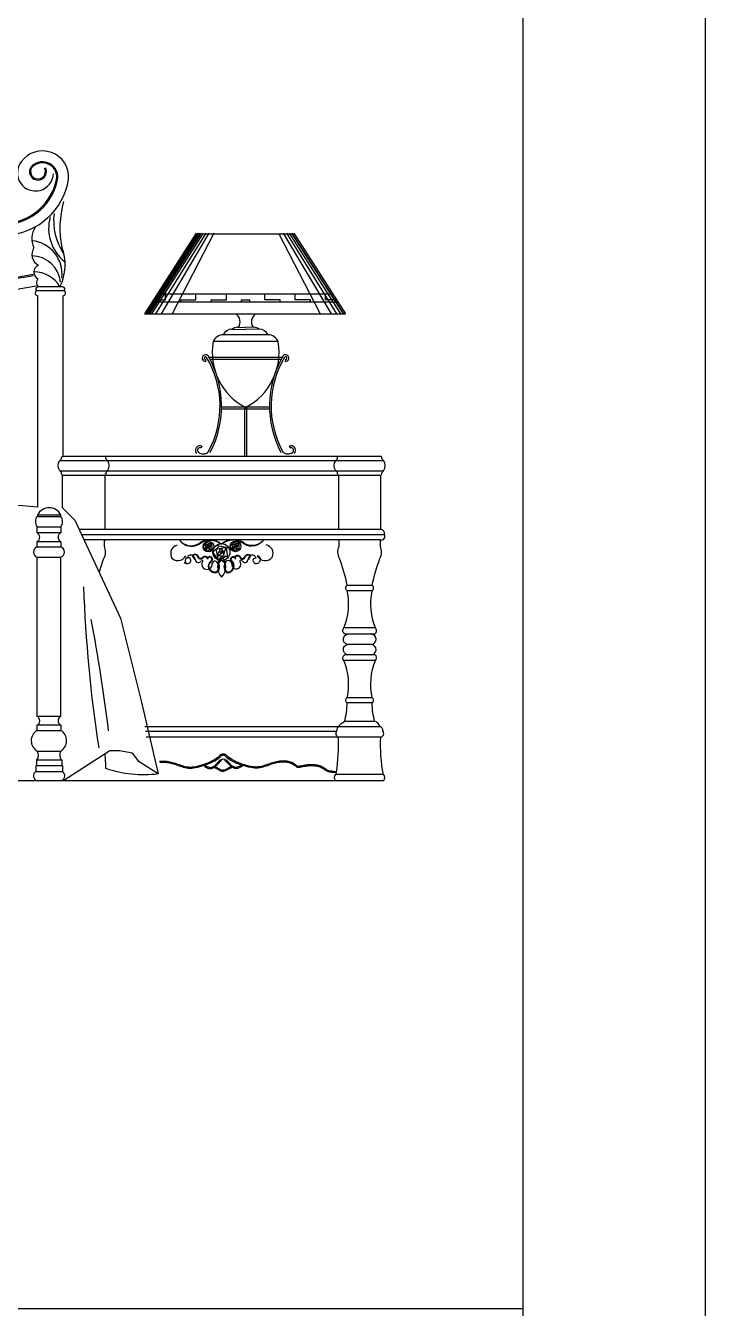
# Model space of a CAD drawing. Header units: inches. Extents: x 6.7 to 49.2, y 11 to 35.8.
# Drawn here: x 47.953 to 49.21, y 26.101 to 28.474 of the extents above; entities that cross this region are included whole.
import ezdxf

# ---------------------------------------------------------------- set-up
doc = ezdxf.new("R2010")
doc.units = ezdxf.units.IN
doc.header["$MEASUREMENT"] = 0
for name, color, linetype in [('02', 2, 'Continuous'), ('1', 1, 'Continuous'), ('4', 4, 'Continuous'), ('kadrbm', 4, 'Continuous')]:
    doc.layers.add(name, color=color, linetype=linetype)

# ---------------------------------------------------------------- blocks, each defined once
blk = doc.blocks.new('kadrbm')
at = {"layer": 'kadrbm', "color": 4}
blk.add_lwpolyline([(0, 0), (0, 24.7972), (21, 24.7972), (21, 0), (0, 0)], close=True, dxfattribs=at)
blk.add_lwpolyline([(20.6631, 0.3257), (20.6631, 24.4603), (0.3369, 24.4603), (0.3369, 0.3257), (20.6631, 0.3257)], dxfattribs=at)

msp = doc.modelspace()

# ---------------------------------------------------------------- linework, layer by layer
at = {"layer": '02'}
for p, q in [((48.2677, 28.0902), (48.1722, 27.9405)), ((48.2702, 28.0902), (48.1745, 27.9401)), ((48.272, 28.0902), (48.1765, 27.9405)), ((48.2746, 28.0902), (48.1792, 27.9405)), ((48.2773, 28.0902), (48.1819, 27.9405)), ((48.2808, 28.0902), (48.1854, 27.9405)), ((48.2856, 28.0902), (48.193, 27.9405)), ((48.2915, 28.0902), (48.2031, 27.9405)), ((48.3003, 28.0902), (48.2235, 27.9405)), ((48.2677, 28.0887), (48.4495, 28.0887)), ((48.4202, 28.0902), (48.497, 27.9405)), ((48.429, 28.0902), (48.5174, 27.9405)), ((48.435, 28.0902), (48.5275, 27.9405)), ((48.4397, 28.0902), (48.5351, 27.9405)), ((48.4442, 28.0902), (48.5396, 27.9405)), ((48.4451, 28.0902), (48.5405, 27.9405)), ((48.4485, 28.0902), (48.544, 27.9405)), ((48.0237, 27.9835), (47.9727, 27.9835)), ((48.0215, 27.9909), (47.9749, 27.9909)), ((48.1866, 27.9629), (48.5297, 27.9629)), ((48.1961, 27.9779), (48.5201, 27.9779)), ((48.367, 27.9629), (48.367, 27.9665)), ((48.3951, 27.9665), (48.3951, 27.9779)), ((48.4232, 27.9665), (48.3951, 27.9665)), ((48.4232, 27.9629), (48.4232, 27.9665)), ((48.4513, 27.9665), (48.4513, 27.9779)), ((48.4794, 27.9665), (48.4513, 27.9665)), ((48.4794, 27.9629), (48.4794, 27.9665)), ((48.5074, 27.9665), (48.5074, 27.9779)), ((48.5274, 27.9665), (48.5074, 27.9665)), ((48.1722, 27.9405), (48.544, 27.9405)), ((48.3341, 27.9122), (48.3594, 27.912)), ((48.3446, 27.9159), (48.3594, 27.9158)), ((48.3743, 27.9159), (48.3594, 27.9158)), ((48.3848, 27.9122), (48.3594, 27.912)), ((48.4192, 27.8898), (48.2996, 27.8898)), ((48.3181, 27.9023), (48.4008, 27.9023)), ((48.2855, 27.8565), (48.2859, 27.8527)), ((48.2913, 27.8606), (48.4273, 27.8606)), ((48.2934, 27.8569), (48.4252, 27.8569)), ((48.4331, 27.8565), (48.4328, 27.8527)), ((48.3149, 27.7651), (48.4037, 27.7651)), ((48.315, 27.7689), (48.4036, 27.7689)), ((48.3575, 27.7686), (48.3575, 27.6774)), ((48.3612, 27.7685), (48.3612, 27.6774)), ((48.2786, 27.6961), (48.2771, 27.6927)), ((48.44, 27.6961), (48.4415, 27.6927)), ((48.0157, 27.6694), (48.6146, 27.6694)), ((48.0157, 27.6504), (48.6146, 27.6504)), ((48.021, 27.6424), (48.6093, 27.6424)), ((47.9737, 27.5658), (48.0176, 27.5658)), ((47.9746, 27.5687), (48.0176, 27.5687)), ((47.9734, 27.5359), (48.0178, 27.5359)), ((47.9737, 27.5467), (48.0176, 27.5467)), ((48.0514, 27.5424), (48.6093, 27.5424)), ((48.0561, 27.5324), (48.6163, 27.5324)), ((47.9737, 27.5197), (48.0176, 27.5197)), ((47.9737, 27.5096), (48.0176, 27.5096)), ((48.6087, 27.5224), (48.0608, 27.5224)), ((48.2871, 27.5009), (48.2809, 27.5106)), ((48.2811, 27.5103), (48.2885, 27.5175)), ((48.2844, 27.5135), (48.2959, 27.5158)), ((48.2844, 27.5135), (48.2871, 27.5009)), ((48.2852, 27.5182), (48.2992, 27.5151)), ((48.2859, 27.5064), (48.2902, 27.5147)), ((48.2859, 27.5064), (48.2935, 27.5098)), ((48.2902, 27.5147), (48.2938, 27.5093)), ((48.2959, 27.5158), (48.2927, 27.5057)), ((48.2962, 27.5158), (48.2977, 27.503)), ((48.2993, 27.5002), (48.3111, 27.5117)), ((48.3046, 27.5054), (48.3229, 27.5091)), ((48.3058, 27.5129), (48.3283, 27.5079)), ((48.3229, 27.5091), (48.3178, 27.4929)), ((48.3233, 27.509), (48.3258, 27.4886)), ((48.3369, 27.5014), (48.3307, 27.511)), ((48.3309, 27.5107), (48.3383, 27.5179)), ((48.3342, 27.514), (48.3457, 27.5163)), ((48.3342, 27.514), (48.3369, 27.5014)), ((48.335, 27.5187), (48.349, 27.5155)), ((48.3357, 27.5068), (48.34, 27.5151)), ((48.3357, 27.5068), (48.3433, 27.5102)), ((48.34, 27.5151), (48.3436, 27.5098)), ((48.3457, 27.5163), (48.3425, 27.5061)), ((48.346, 27.5162), (48.3475, 27.5035)), ((47.9737, 27.4904), (48.0176, 27.4904)), ((48.2859, 27.5064), (48.2974, 27.5052)), ((48.2974, 27.5052), (48.2871, 27.5009)), ((48.3088, 27.4852), (48.2989, 27.5007)), ((48.3046, 27.5054), (48.3088, 27.4852)), ((48.307, 27.4939), (48.3137, 27.5072)), ((48.307, 27.4939), (48.3191, 27.4994)), ((48.307, 27.4939), (48.3253, 27.4921)), ((48.315, 27.4847), (48.308, 27.4781)), ((48.315, 27.4862), (48.3086, 27.4802)), ((48.3253, 27.4921), (48.3088, 27.4852)), ((48.3137, 27.5072), (48.3196, 27.4987)), ((48.3213, 27.4802), (48.315, 27.4862)), ((48.322, 27.4781), (48.315, 27.4847)), ((48.3357, 27.5068), (48.3472, 27.5057)), ((48.3472, 27.5057), (48.3369, 27.5014)), ((48.5936, 27.4382), (48.5472, 27.4382)), ((48.5935, 27.4283), (48.5473, 27.4283)), ((48.5998, 27.3595), (48.541, 27.3595)), ((48.597, 27.3481), (48.5438, 27.3481)), ((48.593, 27.329), (48.5478, 27.329)), ((48.5998, 27.2994), (48.541, 27.2994)), ((48.5979, 27.31), (48.5429, 27.31)), ((48.5935, 27.2305), (48.5473, 27.2305)), ((48.5936, 27.2207), (48.5472, 27.2207)), ((47.9734, 27.1963), (48.0178, 27.1963)), ((47.9737, 27.1801), (48.0176, 27.1801)), ((48.5983, 27.1862), (48.5424, 27.1862)), ((47.9737, 27.17), (48.0176, 27.17)), ((48.1741, 27.1688), (48.5274, 27.1688)), ((48.6095, 27.1574), (48.1757, 27.1574)), ((47.9737, 27.1318), (48.0176, 27.1318)), ((47.9714, 27.1048), (48.0205, 27.1048)), ((47.9727, 27.1156), (48.0192, 27.1156)), ((48.3011, 27.1034), (48.312, 27.1147)), ((48.3034, 27.1029), (48.3175, 27.1175)), ((48.312, 27.1147), (48.3175, 27.1175)), ((48.3185, 27.1175), (48.324, 27.1147)), ((48.3326, 27.1029), (48.3185, 27.1175)), ((48.3349, 27.1034), (48.324, 27.1147)), ((47.9714, 27.0939), (48.0205, 27.0939)), ((48.6143, 27.0882), (48.5265, 27.0882))]:
    msp.add_line(p, q, dxfattribs=at)
for points in [[(47.1596, 28.0929, -1.128329), (47.1802, 28.0956, -0.591946), (47.1448, 28.0803, -0.177266), (47.1433, 28.1094, -0.137366), (47.1746, 28.1462, -0.18565), (47.3381, 28.1884, -0.01702), (47.7815, 28.111, 0.114182), (47.9161, 28.1064, 0.351273), (48.0122, 28.1923, 0.733847), (47.9613, 28.2112, 1.630344), (47.9894, 28.2112)], [(47.0747, 28.0263, 0.07755), (47.2327, 28.0529, -0.13035), (47.6966, 28.0194, 0.110529), (47.9668, 28.0119, 0.080733)], [(48.341, 27.9405, -0.414467), (48.3456, 27.916, -0.414467)], [(48.2365, 27.5224, 0.364208), (48.2722, 27.5153, -0.39192), (48.315, 27.5143)], [(48.2433, 27.5163, 0.311736), (48.2728, 27.5144, -0.36627), (48.315, 27.5143)], [(48.3866, 27.5163, -0.274785), (48.3577, 27.5153, 0.39192), (48.315, 27.5143)], [(48.3922, 27.5224, -0.402096), (48.3572, 27.5144, 0.36627), (48.315, 27.5143)], [(48.3077, 27.4797, -0.379962), (48.3048, 27.4628, -0.844512), (48.2971, 27.4833, 1.004936), (48.289, 27.4897, 0.467342), (48.2801, 27.4902, -0.648499), (48.2721, 27.4912, 0.555304), (48.261, 27.4941)], [(48.3086, 27.4802, -0.385418), (48.3052, 27.4618, -0.846063), (48.2964, 27.4842, 1.311813), (48.289, 27.4869, 0.622182), (48.281, 27.4896, -0.639998), (48.2711, 27.4909, 0.555304), (48.2618, 27.4933)], [(48.3213, 27.4802, 0.385418), (48.3247, 27.4618, 0.718106), (48.3335, 27.4842, -1.311813), (48.3409, 27.4869, -1.163865), (48.349, 27.4896, 0.639998), (48.3588, 27.4909, -0.555304), (48.3681, 27.4933)], [(48.3222, 27.4797, 0.377899), (48.3251, 27.4629, 0.711148), (48.3327, 27.4834, -0.849148), (48.3397, 27.4908, -0.74127), (48.35, 27.49, 0.624831), (48.3578, 27.4912, -0.555304), (48.3689, 27.4941)], [(48.3518, 27.1059, -0.021705), (48.3507, 27.1048, -0.094826), (48.3477, 27.103, -0.030679), (48.3437, 27.1017, -0.046778), (48.3412, 27.1013, -0.177054), (48.3379, 27.1023, 0.274127), (48.3326, 27.1029, 0.009052), (48.3309, 27.1021, 0.007283), (48.3289, 27.1011, 0.011261), (48.3263, 27.0996, -0.008001), (48.3227, 27.0975, -0.077208), (48.3201, 27.0966, -0.018804), (48.3179, 27.0962, -0.044965)]]:
    msp.add_lwpolyline(points, format="xyb", dxfattribs=at)
for points in [[(48.2882, 27.5109), (48.292, 27.512), (48.2905, 27.5084)], [(48.338, 27.5113), (48.3418, 27.5124), (48.3403, 27.5089)], [(48.3107, 27.5012), (48.3167, 27.503), (48.3142, 27.4972)]]:
    msp.add_lwpolyline(points, close=True, dxfattribs=at)
for points in [[(48.2003, 27.1129), (48.2018, 27.1131), (48.2042, 27.1133), (48.2066, 27.1134), (48.2091, 27.1133), (48.2115, 27.1132), (48.214, 27.1129), (48.2165, 27.1125), (48.2191, 27.112), (48.2216, 27.1115), (48.2241, 27.1108), (48.2266, 27.1101), (48.2292, 27.1093), (48.2317, 27.1084), (48.2343, 27.1075), (48.2368, 27.1066), (48.2394, 27.1057), (48.2421, 27.1048), (48.2448, 27.104), (48.2475, 27.1033), (48.2504, 27.1028), (48.2534, 27.1024), (48.2565, 27.1022), (48.2597, 27.1023), (48.2631, 27.1026), (48.2667, 27.1031), (48.2704, 27.1038), (48.2744, 27.1048), (48.2785, 27.1061), (48.2829, 27.1076), (48.2875, 27.1095), (48.2923, 27.1115), (48.2971, 27.1139), (48.3018, 27.1164), (48.3063, 27.1191), (48.3091, 27.1209)], [(48.5275, 27.0933), (48.5264, 27.0934), (48.5219, 27.0938), (48.5184, 27.0943), (48.5156, 27.0948), (48.5134, 27.0954), (48.5117, 27.096), (48.5102, 27.0967), (48.5089, 27.0975), (48.5076, 27.0983), (48.5063, 27.0992), (48.5048, 27.1001), (48.5033, 27.101), (48.5017, 27.1019), (48.5001, 27.1028), (48.4983, 27.1036), (48.4963, 27.1043), (48.4943, 27.1049), (48.4921, 27.1054), (48.4898, 27.1058), (48.4874, 27.1061), (48.485, 27.1063), (48.4825, 27.1064), (48.4799, 27.1064), (48.4773, 27.1062), (48.4747, 27.106), (48.4722, 27.1057), (48.4697, 27.1054), (48.4673, 27.105), (48.4651, 27.1046), (48.4631, 27.1043), (48.4613, 27.1039), (48.4598, 27.1036), (48.4586, 27.1034), (48.4577, 27.1032), (48.457, 27.1031), (48.4565, 27.1032), (48.456, 27.1033), (48.4555, 27.1036), (48.4549, 27.1039), (48.4542, 27.1045), (48.4533, 27.1052), (48.4523, 27.1059), (48.4511, 27.1068), (48.4497, 27.1078), (48.4481, 27.1087), (48.4465, 27.1096), (48.4447, 27.1105), (48.4427, 27.1112), (48.4407, 27.1119), (48.4385, 27.1124), (48.4363, 27.1128), (48.434, 27.1131), (48.4316, 27.1133), (48.4292, 27.1134), (48.4268, 27.1133), (48.4243, 27.1132), (48.4218, 27.1129), (48.4193, 27.1125), (48.4168, 27.112), (48.4143, 27.1115), (48.4117, 27.1108), (48.4092, 27.1101), (48.4067, 27.1093), (48.4041, 27.1084), (48.4016, 27.1075), (48.399, 27.1066), (48.3964, 27.1057), (48.3938, 27.1048), (48.3911, 27.104), (48.3883, 27.1033), (48.3854, 27.1028), (48.3825, 27.1024), (48.3794, 27.1022), (48.3761, 27.1023), (48.3727, 27.1026), (48.3692, 27.1031), (48.3654, 27.1038), (48.3615, 27.1048), (48.3573, 27.1061), (48.3529, 27.1076), (48.3483, 27.1095), (48.3436, 27.1115), (48.3388, 27.1139), (48.3341, 27.1164), (48.3295, 27.1191), (48.3267, 27.121)]]:
    msp.add_lwpolyline(points, dxfattribs=at)
for centre, radius in [((48.2908, 27.5101), 0.00986), ((48.3147, 27.4999), 0.0158), ((48.3406, 27.5105), 0.00986)]:
    msp.add_circle(centre, radius, dxfattribs=at)
for centre, radius, start, end in [((48.1133, 28.1133), 0.1091, 173.0252, 214.5727), ((48.0017, 28.0797), 0.0378, 144.5851, 205.9949), ((48.0734, 28.0989), 0.0783, 164.3903, 231.4749), ((47.9871, 28.0508), 0.0229, 147.3425, 241.7545), ((47.958, 28.0145), 0.0619, 353.4091, 83.85), ((47.9635, 27.9945), 0.0536, 5.1201, 89.3814), ((47.9819, 28.0177), 0.0141, 113.7843, 240.7576), ((47.9681, 27.9628), 0.0555, 30.354, 90.2956), ((47.9828, 27.9984), 0.0104, 138.4563, 226.7335), ((48.3878, 27.926), 0.0176, 124.349, 214.3986), ((48.3341, 27.8944), 0.0178, 90, 153.8109), ((48.3435, 27.9023), 0.0136, 85.27, 133.6097), ((48.3754, 27.9023), 0.0136, 46.3903, 94.73), ((48.3848, 27.8944), 0.0178, 26.1891, 90), ((48.4121, 27.8692), 0.1145, 169.9962, 242.6044), ((48.3185, 27.8818), 0.0204, 90.9754, 159.1082), ((48.3067, 27.8692), 0.1145, 297.3956, 10.0038), ((48.4004, 27.8818), 0.0204, 20.8918, 89.0246), ((48.2853, 27.8589), 0.00616, 32.0735, 275.454), ((48.4334, 27.8589), 0.00616, 264.546, 147.9265), ((48.2853, 27.8589), 0.00242, 32.0735, 275.454), ((48.1365, 27.7702), 0.1756, 331.461, 30.8136), ((48.1297, 27.77), 0.1853, 332.3858, 29.8079), ((48.5889, 27.77), 0.1853, 150.1921, 207.6142), ((48.5821, 27.7702), 0.1756, 149.1864, 208.539), ((48.4334, 27.8589), 0.00242, 264.546, 147.9265), ((48.2752, 27.6883), 0.00849, 66.2695, 227.016), ((48.2752, 27.6883), 0.00475, 66.2695, 227.016), ((48.2807, 27.6941), 0.0127, 226.9126, 322.2806), ((48.4379, 27.6941), 0.0127, 217.7194, 313.0874), ((48.4434, 27.6883), 0.00849, 312.984, 113.7305), ((48.4434, 27.6883), 0.00475, 312.984, 113.7305), ((48.2361, 27.4975), 0.0153, 102.3075, 202.2541), ((48.3938, 27.4975), 0.0164, 337.6543, 77.7398), ((48.2343, 27.5003), 0.0162, 213.9541, 334.036), ((48.2529, 27.4844), 0.00525, 294.5543, 231.8654), ((48.258, 27.4876), 0.00682, 61.3828, 175.1686), ((48.2542, 27.4832), 0.0115, 11.2151, 55.421), ((48.2542, 27.4832), 0.0126, 10.7182, 55.6939), ((48.2717, 27.4855), 0.00517, 179.3764, 343.0099), ((48.2789, 27.4831), 0.00129, 308.3083, 157.0944), ((48.3365, 27.4733), 0.0291, 138.5084, 222.4366), ((48.2935, 27.4733), 0.0291, 317.5634, 41.4916), ((48.3511, 27.4831), 0.00237, 22.7781, 231.7614), ((48.3582, 27.4855), 0.00517, 196.9901, 0.6236), ((48.3757, 27.4832), 0.0126, 124.3061, 169.2818), ((48.3757, 27.4832), 0.0115, 124.579, 168.7849), ((48.3719, 27.4876), 0.00682, 4.8314, 118.6172), ((48.3771, 27.4844), 0.00417, 67.3225, 245.5124), ((48.3956, 27.5003), 0.0162, 205.964, 326.0459), ((48.38, 27.4864), 0.0069, 308.314, 81.8112), ((48.2517, 27.4895), 0.0105, 234.8723, 288.7795), ((48.2879, 27.4774), 0.00952, 150.4027, 7.2659), ((48.3027, 27.4779), 0.0053, 2.9613, 174.7521), ((48.3273, 27.4779), 0.00638, 5.1857, 177.044), ((48.342, 27.4774), 0.00844, 172.6816, 29.6113), ((48.3783, 27.4895), 0.0105, 251.2205, 305.1277), ((50.533, 27.5181), 2.4746, 181.906, 188.8437), ((45.0784, 26.8033), 3.0495, 6.8891, 10.8089), ((48.251, 27.2051), 0.1045, 288.2789, 304.6932), ((48.3442, 27.0911), 0.046, 131.8966, 139.6056), ((48.2917, 27.1415), 0.0293, 310.1589, 321.8024), ((48.3178, 27.1114), 0.0146, 70.5221, 107.2026), ((48.3179, 27.1121), 0.0118, 73.9401, 106.0599), ((48.3442, 27.1415), 0.0293, 218.1976, 229.9306), ((48.2917, 27.0911), 0.046, 40.3944, 47.7643), ((48.3848, 27.2051), 0.1045, 235.3068, 251.7211)]:
    msp.add_arc(centre, radius, start, end, dxfattribs=at)
at = {"layer": '1'}
for p, q in [((48.1888, 27.9665), (48.2114, 27.9665)), ((48.2114, 27.9665), (48.2114, 27.9779)), ((48.2395, 27.9665), (48.2676, 27.9665)), ((48.2395, 27.9629), (48.2395, 27.9665)), ((48.2676, 27.9665), (48.2676, 27.9779)), ((48.2957, 27.9665), (48.3238, 27.9665)), ((48.2957, 27.9629), (48.2957, 27.9665)), ((48.3238, 27.9665), (48.3238, 27.9779)), ((48.3518, 27.9665), (48.367, 27.9665)), ((48.3518, 27.9629), (48.3518, 27.9665)), ((45.535, 27.0774), (48.615, 27.0774))]:
    msp.add_line(p, q, dxfattribs=at)
at = {"layer": '4'}
for p, q in [((47.975, 27.5833), (47.975, 27.9742)), ((48.0215, 27.9742), (48.0215, 27.6774)), ((48.0213, 27.6774), (48.609, 27.6774)), ((48.0989, 27.6424), (48.0989, 27.5424)), ((48.5314, 27.6424), (48.5314, 27.5424)), ((47.9746, 27.5687), (47.9746, 27.5658)), ((48.0176, 27.5658), (48.0176, 27.5687)), ((48.0176, 27.2071), (48.0176, 27.2071)), ((48.1729, 27.1774), (48.6081, 27.1774)), ((48.0176, 27.1325), (48.0176, 27.1325)), ((28.5465, 26.1006), (48.8727, 26.1006))]:
    msp.add_line(p, q, dxfattribs=at)
for points in [[(47.1578, 28.092, -1.113519), (47.1819, 28.0967, -0.603936), (47.1439, 28.0785, -0.199699), (47.1415, 28.1103, -0.134919), (47.1732, 28.1476, -0.187041), (47.3388, 28.1903, -0.017027), (47.782, 28.1129, 0.114354), (47.9159, 28.1084, 0.351106), (48.0102, 28.1926, 0.729395), (47.963, 28.2101, 1.61802), (47.9876, 28.2103)], [(47.1749, 28.1068, -0.130335), (47.1945, 28.1251, -0.118171), (47.3311, 28.1697, -0.016946), (47.7765, 28.0915, 0.112564), (47.9177, 28.0865, 0.352312), (48.0321, 28.1901, 0.758077), (47.9444, 28.2221, 1.374201), (48.0039, 28.2)], [(47.0747, 28.0283, 0.077438), (47.2319, 28.0547, -0.130557), (47.6974, 28.0213, 0.110465), (47.9662, 28.0139, 0.080578)], [(47.0747, 28.0061, 0.078597), (47.2408, 28.0345, -0.128176), (47.6891, 28.0005, 0.111029), (47.9719, 27.9925, 0.082091)], [(48.0191, 27.6449, 0.240861), (48.0157, 27.6504, -0.308746), (48.0157, 27.6694, 0.326735), (48.0192, 27.6755, -0.287623), (48.0213, 27.6774)], [(48.1009, 27.6449, -0.240861), (48.1042, 27.6504, 0.308746), (48.1042, 27.6694, -0.326735), (48.1007, 27.6755, 0.287623), (48.0986, 27.6774)], [(48.5295, 27.6449, 0.240861), (48.5261, 27.6504, -0.308746), (48.5261, 27.6694, 0.326735), (48.5296, 27.6755, -0.287623), (48.5317, 27.6774)], [(48.6113, 27.6449, -0.240861), (48.6146, 27.6504, 0.308746), (48.6146, 27.6694, -0.326735), (48.6111, 27.6755, 0.287623), (48.609, 27.6774)], [(48.021, 27.5818), (48.021, 27.6424, -0.31391), (48.0191, 27.645)], [(48.1009, 27.645, -0.31391), (48.0989, 27.6424)], [(48.5295, 27.645, 0.31391), (48.5314, 27.6424)], [(48.615, 27.0774, 0.409287), (48.6143, 27.0882, -0.065136), (48.6095, 27.1574, 0.520325), (48.6133, 27.1689, 0.276899), (48.6079, 27.1775, 0.258128), (48.5983, 27.1862, -0.06379), (48.5936, 27.2207, 0.500989), (48.5935, 27.2305, -0.152906), (48.5998, 27.2994, 0.836082), (48.5926, 27.31, 0.819622), (48.593, 27.329, 0.818188), (48.5926, 27.3481, 0.785981), (48.5998, 27.3595, -0.152906), (48.5935, 27.4283, 0.500989), (48.5936, 27.4382, -0.048518), (48.6078, 27.488, 0.211845), (48.6087, 27.5108), (48.6087, 27.5224, 0.652991), (48.6163, 27.5324, 0.415573), (48.6093, 27.5424), (48.6093, 27.6424, 0.31391), (48.6113, 27.645)], [(48.0888, 27.4625, -0.025165), (48.0974, 27.488, 0.211845), (48.0983, 27.5108), (48.0983, 27.5224, 0.118899), (48.1015, 27.5224)], [(48.5321, 27.1775, -0.216948), (48.5424, 27.1862, 0.06379), (48.5472, 27.2207, -0.500989), (48.5473, 27.2305, 0.152906), (48.541, 27.2994, -0.836082), (48.5481, 27.31, -0.819622), (48.5478, 27.329, -0.818188), (48.5481, 27.3481, -0.785981), (48.541, 27.3595, 0.152906), (48.5473, 27.4283, -0.500989), (48.5472, 27.4382, 0.048518), (48.5329, 27.488, -0.211845), (48.5321, 27.5108), (48.5321, 27.5224, -0.118899), (48.5289, 27.5224)], [(48.282, 27.1052, 0.03215), (48.2838, 27.1034, 0.094826), (48.2874, 27.1011, 0.030679), (48.2916, 27.0998, 0.046778), (48.2945, 27.0993, 0.177054), (48.2992, 27.1007, -0.274127), (48.3024, 27.1011, -0.009052), (48.304, 27.1003, -0.007283), (48.306, 27.0993, -0.011261), (48.3086, 27.0979, 0.008001), (48.3122, 27.0958, 0.077208), (48.3153, 27.0946, 0.020725), (48.3179, 27.0942)], [(48.284, 27.1059, 0.021705), (48.2851, 27.1048, 0.094826), (48.2881, 27.103, 0.030679), (48.2921, 27.1017, 0.046778), (48.2946, 27.1013, 0.177054), (48.298, 27.1023, -0.274127), (48.3033, 27.1029, -0.009052), (48.3049, 27.1021, -0.007283), (48.3069, 27.1011, -0.011261), (48.3096, 27.0996, 0.008001), (48.3131, 27.0975, 0.077208), (48.3157, 27.0966, 0.018804), (48.3179, 27.0962, 0.044965)], [(48.3538, 27.1052, -0.03215), (48.3521, 27.1034, -0.094826), (48.3484, 27.1011, -0.030679), (48.3442, 27.0998, -0.046778), (48.3414, 27.0993, -0.177054), (48.3367, 27.1007, 0.274127), (48.3334, 27.1011, 0.009052), (48.3318, 27.1003, 0.007283), (48.3299, 27.0993, 0.011261), (48.3273, 27.0979, -0.008001), (48.3237, 27.0958, -0.077208), (48.3205, 27.0946, -0.020725), (48.3179, 27.0942)], [(48.5258, 27.0774, -0.409287), (48.5265, 27.0882, 0.004529), (48.5274, 27.0929)]]:
    msp.add_lwpolyline(points, format="xyb", dxfattribs=at)
for points in [[(48.021, 27.5818), (48.0436, 27.5593), (48.1283, 27.3779), (48.1663, 27.2248), (48.1976, 27.0899), (48.1623, 27.112), (48.1502, 27.1281), (48.126, 27.1322), (48.1081, 27.1322), (48.0231, 27.0774)], [(47.9737, 27.5358), (47.9737, 27.5467)], [(48.0176, 27.5467), (48.0176, 27.5358)], [(47.9737, 27.5096), (47.9737, 27.5197)], [(48.0176, 27.5197), (48.0176, 27.5096)], [(47.9737, 27.1962), (47.9737, 27.4904)], [(48.0176, 27.1962), (48.0176, 27.4904)], [(47.9737, 27.17), (47.9737, 27.1801)], [(48.0176, 27.1801), (48.0176, 27.17)], [(47.9714, 27.1048), (47.9714, 27.0939)], [(47.9727, 27.1157), (47.9727, 27.1048)], [(48.0192, 27.1157), (48.0192, 27.1048)], [(48.0205, 27.1048), (48.0205, 27.0939)], [(48.2006, 27.111), (48.202, 27.1112), (48.2043, 27.1113), (48.2066, 27.1114), (48.209, 27.1113), (48.2114, 27.1112), (48.2138, 27.1109), (48.2162, 27.1105), (48.2187, 27.1101), (48.2211, 27.1095), (48.2236, 27.1089), (48.2261, 27.1082), (48.2286, 27.1074), (48.2311, 27.1066), (48.2336, 27.1057), (48.2362, 27.1047), (48.2388, 27.1038), (48.2415, 27.1029), (48.2442, 27.1021), (48.2471, 27.1014), (48.2501, 27.1008), (48.2532, 27.1004), (48.2564, 27.1002), (48.2598, 27.1003), (48.2633, 27.1006), (48.267, 27.1011), (48.2709, 27.1019), (48.2749, 27.1029), (48.2792, 27.1042), (48.2836, 27.1058), (48.284, 27.1059)], [(48.5271, 27.0913), (48.5262, 27.0914), (48.5217, 27.0918), (48.518, 27.0923), (48.5151, 27.0929), (48.5128, 27.0935), (48.5109, 27.0942), (48.5093, 27.095), (48.5079, 27.0958), (48.5065, 27.0966), (48.5052, 27.0975), (48.5038, 27.0984), (48.5023, 27.0993), (48.5008, 27.1002), (48.4992, 27.101), (48.4975, 27.1018), (48.4957, 27.1024), (48.4938, 27.103), (48.4917, 27.1035), (48.4895, 27.1038), (48.4873, 27.1041), (48.4849, 27.1043), (48.4825, 27.1044), (48.48, 27.1044), (48.4775, 27.1042), (48.4749, 27.104), (48.4724, 27.1038), (48.47, 27.1034), (48.4676, 27.1031), (48.4654, 27.1027), (48.4634, 27.1023), (48.4617, 27.1019), (48.4602, 27.1016), (48.459, 27.1014), (48.458, 27.1012), (48.4571, 27.1011), (48.4561, 27.1012), (48.4552, 27.1014), (48.4544, 27.1018), (48.4537, 27.1023), (48.453, 27.1029), (48.4521, 27.1036), (48.4511, 27.1043), (48.4499, 27.1052), (48.4486, 27.1061), (48.4471, 27.107), (48.4456, 27.1078), (48.4438, 27.1086), (48.442, 27.1094), (48.4401, 27.11), (48.4381, 27.1105), (48.436, 27.1109), (48.4338, 27.1112), (48.4315, 27.1113), (48.4292, 27.1114), (48.4269, 27.1113), (48.4245, 27.1112), (48.4221, 27.1109), (48.4196, 27.1105), (48.4172, 27.1101), (48.4147, 27.1095), (48.4123, 27.1089), (48.4098, 27.1082), (48.4073, 27.1074), (48.4048, 27.1066), (48.4023, 27.1057), (48.3997, 27.1047), (48.3971, 27.1038), (48.3944, 27.1029), (48.3916, 27.1021), (48.3887, 27.1014), (48.3858, 27.1008), (48.3826, 27.1004), (48.3794, 27.1002), (48.376, 27.1003), (48.3725, 27.1006), (48.3688, 27.1011), (48.365, 27.1019), (48.3609, 27.1029), (48.3567, 27.1042), (48.3522, 27.1058), (48.3518, 27.1059)]]:
    msp.add_lwpolyline(points, dxfattribs=at)
for centre, radius, start, end in [((48.1895, 28.1), 0.1736, 163.7831, 191.8457), ((47.9345, 28.0317), 0.0912, 333.3975, 20.9657), ((47.975, 27.9791), 0.00489, 116.4058, 269.8315), ((47.9757, 27.9866), 0.00432, 100.1163, 227.4477), ((48.0208, 27.9866), 0.00432, 312.5523, 79.8837), ((48.0215, 27.9791), 0.00489, 270.1685, 63.5942), ((47.058, 14.526), 13.0895, 85.9826, 93.86786), ((47.9961, 27.5578), 0.0241, 26.9048, 153.1131), ((47.9862, 27.5563), 0.0157, 142.5334, 217.4666), ((48.0058, 27.5563), 0.0152, 320.817, 39.183), ((47.9691, 27.5274), 0.00958, 298.4959, 63.2217), ((48.0221, 27.5274), 0.00958, 116.7783, 241.5041), ((47.9777, 27.5), 0.0104, 112.6267, 247.3733), ((48.0143, 27.5), 0.0101, 288.7349, 71.2651), ((47.9691, 27.1878), 0.00958, 298.4959, 63.2217), ((48.0221, 27.1878), 0.00958, 116.7783, 241.5041), ((48.5374, 27.1687), 0.00992, 117.3364, 179.2458), ((47.9851, 27.1509), 0.0222, 120.8991, 239.5092), ((48.006, 27.1509), 0.0224, 301.3016, 58.6984), ((48.5334, 27.1645), 0.00735, 143.3767, 253.333), ((48.1241, 27.1494), 0.4073, 352.0306, 1.1307), ((47.9627, 27.1239), 0.0136, 322.1833, 35.056), ((48.0305, 27.1244), 0.0149, 150.2682, 216.1236), ((47.4943, 27.0817), 0.607, 1.704, 4.2514), ((47.9762, 27.086), 0.00923, 121.1121, 247.9723), ((48.0158, 27.086), 0.00923, 292.0277, 58.8879), ((48.1708, 27.3054), 0.2171, 251.2527, 277.08)]:
    msp.add_arc(centre, radius, start, end, dxfattribs=at)

# ---------------------------------------------------------------- block references
at = {"layer": 'kadrbm'}
msp.add_blockref('kadrbm', (28.2096, 11.046), dxfattribs=at)

doc.saveas('drawing.dxf')
